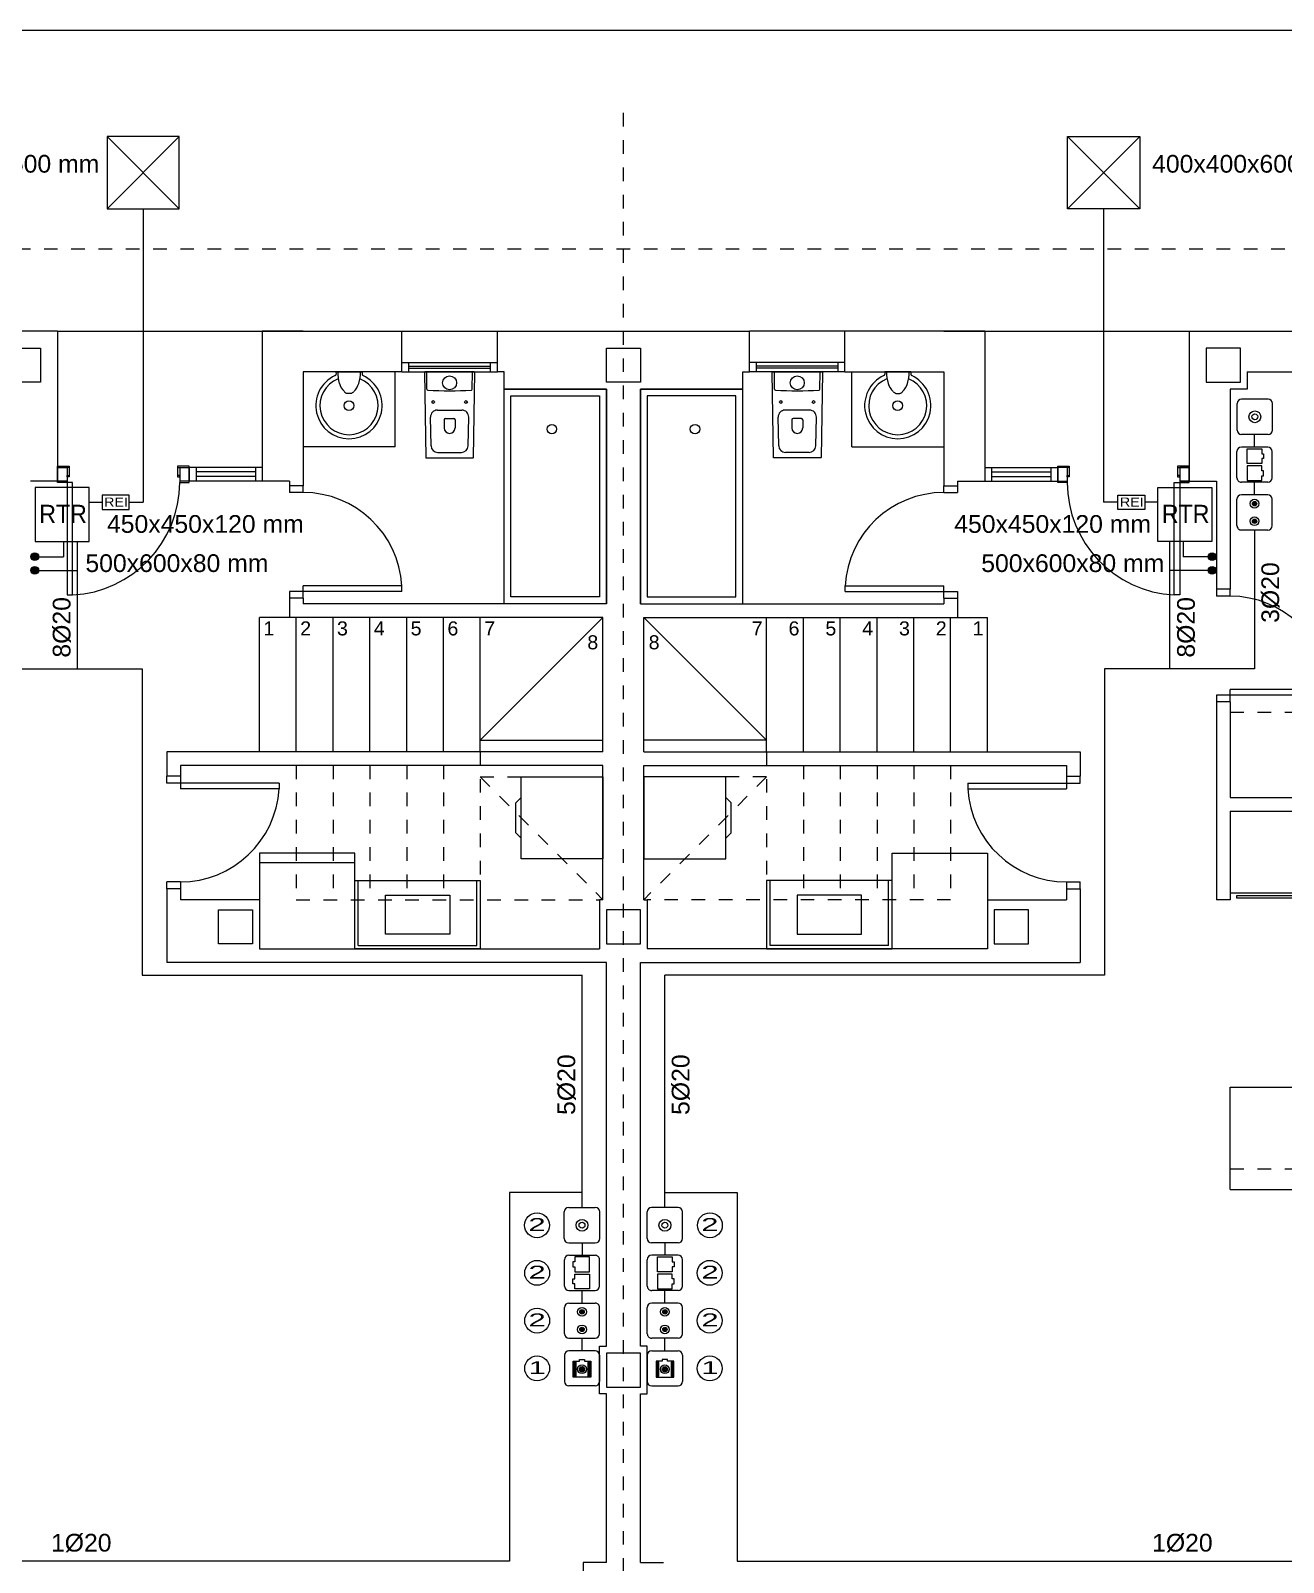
# Model space of a CAD drawing. Header units: millimetres. Extents: x 441156 to 441876, y 4514765 to 4515211.
# Drawn here: x 441509.07 to 441518.26, y 4515144.11 to 4515155.35 of the extents above; entities that cross this region are included whole.
import ezdxf
from ezdxf.enums import TextEntityAlignment as Align

# ---------------------------------------------------------------- set-up
doc = ezdxf.new("R2010")
doc.units = ezdxf.units.MM
doc.linetypes.add('RAYITAS', pattern=[0.375, 0.25, -0.125])
doc.layers.add('01_cartela', color=6, linetype='Continuous', plot=False)
for name, color, linetype in [('01_mono BAJA', 2, 'Continuous'), ('01_proyección', 4, 'RAYITAS'), ('01_solar térmico', 3, 'Continuous'), ('01_textos', 7, 'Continuous'), ('VENTILACIÓN NOTAS', 7, 'Continuous')]:
    doc.layers.add(name, color=color, linetype=linetype)
doc.styles.add('NIEVES2', font='sanss___.ttf')

# ---------------------------------------------------------------- blocks, each defined once
blk = doc.blocks.new('A$C6A825EFA')
at = {"layer": '01_mono BAJA', "color": 254}
for p, q in [((3.7, 12.5, 0), (2.6, 12.5, 0)), ((3.7, 12.5, 0), (3.7, 11.4, 0)), ((3.7, 12.5, 0), (5.2, 12.5, 0)), ((5.5, 12.5, 0), (5.2, 12.5, 0)), ((5.2, 12.5, 0), (5.2, 11.4, 0)), ((5.2, 12.5, 0), (6.225, 12.5, 0)), ((6.225, 12.2, 0), (6.225, 12.5, 0)), ((6.225, 12.5, 0), (6.925, 12.5, 0)), ((6.925, 12.5, 0), (8.775, 12.5, 0)), ((6.925, 12.2, 0), (6.925, 12.5, 0)), ((8.775, 12.2, 0), (8.775, 12.5, 0)), ((9.475, 12.5, 0), (8.775, 12.5, 0)), ((10.5, 12.5, 0), (9.475, 12.5, 0)), ((9.475, 12.2, 0), (9.475, 12.5, 0)), ((10.2, 12.5, 0), (10.5, 12.5, 0)), ((10.5, 12.5, 0), (10.5, 11.4, 0)), ((10.5, 12.5, 0), (12, 12.5, 0)), ((12, 12.5, 0), (13.1, 12.5, 0)), ((12, 12.5, 0), (12, 11.4, 0)), ((6.225, 12.27, 0), (6.925, 12.27, 0)), ((6.275, 12.2, 0), (6.275, 12.27, 0)), ((6.875, 12.2, 0), (6.875, 12.27, 0)), ((9.475, 12.27, 0), (8.775, 12.27, 0)), ((8.825, 12.2, 0), (8.825, 12.27, 0)), ((9.425, 12.2, 0), (9.425, 12.27, 0)), ((5.5, 12.2, 0), (5.5, 11.366, 0)), ((6.225, 12.2, 0), (5.5, 12.2, 0)), ((5.741, 12.198, 0), (5.742, 12.183, 0)), ((5.743, 12.2, 0), (5.932, 12.2, 0)), ((5.934, 12.198, 0), (5.933, 12.183, 0)), ((6.175, 11.65, 0), (6.175, 12.2, 0)), ((6.225, 12.2, 0), (6.925, 12.2, 0)), ((6.275, 12.242, 0), (6.875, 12.242, 0)), ((6.275, 12.228, 0), (6.875, 12.228, 0)), ((6.409, 12.073, 0), (6.407, 12.2, 0)), ((6.741, 12.073, 0), (6.743, 12.2, 0)), ((6.975, 12.2, 0), (6.925, 12.2, 0)), ((6.975, 12.075, 0), (6.975, 12.2, 0)), ((8.725, 12.075, 0), (8.725, 12.2, 0)), ((8.725, 12.2, 0), (8.775, 12.2, 0)), ((9.475, 12.2, 0), (8.775, 12.2, 0)), ((9.425, 12.242, 0), (8.825, 12.242, 0)), ((9.425, 12.228, 0), (8.825, 12.228, 0)), ((8.959, 12.073, 0), (8.957, 12.2, 0)), ((9.291, 12.073, 0), (9.293, 12.2, 0)), ((9.475, 12.2, 0), (10.2, 12.2, 0)), ((9.525, 11.65, 0), (9.525, 12.2, 0)), ((9.766, 12.198, 0), (9.767, 12.183, 0)), ((9.957, 12.2, 0), (9.768, 12.2, 0)), ((9.959, 12.198, 0), (9.958, 12.183, 0)), ((10.2, 12.2, 0), (10.2, 11.366, 0)), ((12.425, 12.2, 0), (13.1, 12.2, 0)), ((12.425, 12.2), (12.425, 12.075)), ((5.853, 12.043, 0), (5.822, 12.043, 0)), ((7.725, 12.075, 0), (6.975, 12.075, 0)), ((7.725, 10.5, 0), (7.725, 12.075, 0)), ((7.975, 10.5, 0), (7.975, 12.075, 0)), ((7.975, 12.075, 0), (8.725, 12.075, 0)), ((9.847, 12.043, 0), (9.878, 12.043, 0)), ((12.3, 12.075, 0), (12.3, 10.606, 0)), ((12.425, 12.075), (12.3, 12.075)), ((6.485, 11.92, 0), (6.665, 11.92, 0)), ((9.215, 11.92, 0), (9.035, 11.92, 0)), ((6.439, 11.659, 0), (6.435, 11.869, 0)), ((6.535, 11.85, 0), (6.535, 11.79, 0)), ((6.545, 11.86, 0), (6.605, 11.86, 0)), ((6.615, 11.85, 0), (6.615, 11.79, 0)), ((6.711, 11.659, 0), (6.715, 11.869, 0)), ((8.989, 11.659, 0), (8.985, 11.869, 0)), ((9.085, 11.85, 0), (9.085, 11.79, 0)), ((9.155, 11.86, 0), (9.095, 11.86, 0)), ((9.165, 11.85, 0), (9.165, 11.79, 0)), ((9.261, 11.659, 0), (9.265, 11.869, 0)), ((6.175, 11.65, 0), (5.5, 11.65, 0)), ((6.489, 11.61, 0), (6.661, 11.61, 0)), ((9.211, 11.61, 0), (9.039, 11.61, 0)), ((9.525, 11.65, 0), (10.2, 11.65, 0)), ((3.785, 11.5, 0), (3.785, 11.44, 0)), ((4.58, 11.5, 0), (4.58, 11.44, 0)), ((4.665, 11.5, 0), (4.665, 11.4, 0)), ((5.2, 11.5, 0), (4.665, 11.5, 0)), ((4.715, 11.5, 0), (4.715, 11.4, 0)), ((5.15, 11.467, 0), (4.715, 11.467, 0)), ((5.15, 11.5, 0), (5.15, 11.4, 0)), ((10.5, 11.5, 0), (11.035, 11.5, 0)), ((10.55, 11.5, 0), (10.55, 11.4, 0)), ((10.55, 11.467, 0), (10.985, 11.467, 0)), ((10.985, 11.5, 0), (10.985, 11.4, 0)), ((11.035, 11.5, 0), (11.035, 11.4, 0)), ((11.12, 11.5, 0), (11.12, 11.44, 0)), ((11.915, 11.5, 0), (11.915, 11.44, 0)), ((3.7, 11.4, 0), (3.5, 11.4, 0)), ((3.71, 11.4, 0), (3.77, 11.4, 0)), ((3.77, 11.43, 0), (3.77, 11.4, 0)), ((4.595, 11.43, 0), (4.595, 11.4, 0)), ((5.2, 11.4, 0), (4.665, 11.4, 0)), ((5.15, 11.433, 0), (4.715, 11.433, 0)), ((5.4, 11.4, 0), (5.2, 11.4, 0)), ((5.4, 11.4, 0), (5.4, 11.366, 0)), ((5.5, 11.366, 0), (5.4, 11.366, 0)), ((5.4, 11.366, 0), (5.4, 11.316, 0)), ((5.5, 11.316, 0), (5.5, 11.366, 0)), ((10.2, 11.366, 0), (10.3, 11.366, 0)), ((10.2, 11.316, 0), (10.2, 11.366, 0)), ((10.3, 11.4, 0), (10.5, 11.4, 0)), ((10.3, 11.4, 0), (10.3, 11.366, 0)), ((10.3, 11.366, 0), (10.3, 11.316, 0)), ((10.5, 11.4, 0), (11.035, 11.4, 0)), ((10.55, 11.433, 0), (10.985, 11.433, 0)), ((11.105, 11.43, 0), (11.105, 11.4, 0)), ((11.93, 11.43, 0), (11.93, 11.4, 0)), ((11.99, 11.4, 0), (11.93, 11.4, 0)), ((12, 11.4, 0), (12.2, 11.4, 0)), ((12.2, 11.4, 0), (12.2, 10.606, 0)), ((5.5, 11.316, 0), (5.4, 11.316, 0)), ((10.2, 11.316, 0), (10.3, 11.316, 0)), ((6.224, 10.591, 0), (5.4, 10.591, 0)), ((5.4, 10.591, 0), (5.4, 10.541, 0)), ((5.5, 10.541, 0), (5.5, 10.632, 0)), ((6.224, 10.632, 0), (5.5, 10.632, 0)), ((6.224, 10.591, 0), (6.224, 10.632, 0)), ((9.476, 10.591, 0), (9.476, 10.632, 0)), ((9.476, 10.632, 0), (10.2, 10.632, 0)), ((9.476, 10.591, 0), (10.3, 10.591, 0)), ((10.2, 10.541, 0), (10.2, 10.632, 0)), ((10.3, 10.591, 0), (10.3, 10.541, 0)), ((12.3, 10.606, 0), (12.2, 10.606, 0)), ((12.2, 10.606, 0), (12.2, 10.556, 0)), ((12.3, 10.556, 0), (12.3, 10.606, 0)), ((5.4, 10.541, 0), (5.4, 10.4, 0)), ((5.5, 10.541, 0), (5.4, 10.541, 0)), ((5.5, 10.541, 0), (5.5, 10.5, 0)), ((7.725, 10.5, 0), (5.5, 10.5, 0)), ((8.025, 10.5, 0), (10.2, 10.5, 0)), ((10.2, 10.541, 0), (10.2, 10.5, 0)), ((10.2, 10.541, 0), (10.3, 10.541, 0)), ((10.3, 10.541, 0), (10.3, 10.4, 0)), ((12.3, 10.556, 0), (12.2, 10.556, 0)), ((5.18, 9.415, 0), (5.18, 10.4, 0)), ((5.4, 10.4, 0), (5.18, 10.4, 0)), ((7.7, 10.4, 0), (5.4, 10.4, 0)), ((5.45, 9.415, 0), (5.45, 10.4, 0)), ((5.72, 9.415, 0), (5.72, 10.4, 0)), ((5.99, 9.415, 0), (5.99, 10.4, 0)), ((6.26, 9.415, 0), (6.26, 10.4, 0)), ((6.53, 9.415, 0), (6.53, 10.4, 0)), ((6.8, 9.415, 0), (6.8, 10.4, 0)), ((6.8, 9.5, 0), (7.7, 10.4, 0)), ((7.7, 9.415, 0), (7.7, 10.4, 0)), ((8, 10.4, 0), (10.3, 10.4, 0)), ((8, 9.415, 0), (8, 10.4, 0)), ((8.9, 9.5, 0), (8, 10.4, 0)), ((8.9, 9.415, 0), (8.9, 10.4, 0)), ((9.17, 9.415, 0), (9.17, 10.4, 0)), ((9.44, 9.415, 0), (9.44, 10.4, 0)), ((9.71, 9.415, 0), (9.71, 10.4, 0)), ((9.98, 9.415, 0), (9.98, 10.4, 0)), ((10.25, 9.415, 0), (10.25, 10.4, 0)), ((10.3, 10.4, 0), (10.52, 10.4, 0)), ((10.52, 9.415, 0), (10.52, 10.4, 0)), ((13.024, 9.831, 0), (12.2, 9.831, 0)), ((12.2, 9.831, 0), (12.2, 9.781, 0)), ((12.2, 9.781, 0), (12.2, 8.33, 0)), ((12.3, 9.781, 0), (12.2, 9.781, 0)), ((12.3, 9.781, 0), (12.3, 9.872, 0)), ((13.024, 9.872, 0), (12.3, 9.872, 0)), ((12.3, 9.781, 0), (12.3, 9.08, 0)), ((6.8, 9.5, 0), (7.7, 9.5, 0)), ((8.9, 9.5, 0), (8, 9.5, 0)), ((7.7, 9.415, 0), (4.5, 9.415, 0)), ((4.5, 9.415, 0), (4.5, 9.235, 0)), ((4.5, 9.415, 0), (4.5, 9.235, 0)), ((8, 9.415, 0), (11.2, 9.415, 0)), ((11.2, 9.415, 0), (11.2, 9.235, 0)), ((11.2, 9.415, 0), (11.2, 9.235, 0)), ((4.6, 9.235, 0), (4.5, 9.235, 0)), ((4.5, 9.185, 0), (4.5, 9.235, 0)), ((7.7, 9.315, 0), (4.6, 9.315, 0)), ((4.6, 9.315, 0), (4.6, 9.235, 0)), ((4.6, 9.315, 0), (4.6, 9.235, 0)), ((4.6, 9.235, 0), (4.6, 9.144, 0)), ((7.7, 8.33, 0), (7.7, 9.315, 0)), ((8, 8.33, 0), (8, 9.315, 0)), ((8, 9.315, 0), (11.1, 9.315, 0)), ((11.1, 9.315, 0), (11.1, 9.235, 0)), ((11.1, 9.315, 0), (11.1, 9.235, 0)), ((11.1, 9.235, 0), (11.2, 9.235, 0)), ((11.1, 9.235, 0), (11.1, 9.144, 0)), ((11.2, 9.185, 0), (11.2, 9.235, 0)), ((5.324, 9.185, 0), (4.5, 9.185, 0)), ((5.324, 9.144, 0), (4.6, 9.144, 0)), ((5.324, 9.185, 0), (5.324, 9.144, 0)), ((10.376, 9.185, 0), (10.376, 9.144, 0)), ((10.376, 9.185, 0), (11.2, 9.185, 0)), ((10.376, 9.144, 0), (11.1, 9.144, 0)), ((12.3, 9.08, 0), (15.18, 9.08, 0)), ((12.3, 8.98, 0), (15.275, 8.98, 0)), ((12.3, 8.98, 0), (12.3, 8.33, 0)), ((5.88, 8.6, 0), (5.18, 8.6, 0)), ((4.5, 8.41, 0), (4.5, 8.46, 0)), ((4.6, 8.46, 0), (4.5, 8.46, 0)), ((4.6, 8.46, 0), (4.6, 8.41, 0)), ((5.905, 7.995, 0), (5.905, 8.47, 0)), ((6.775, 7.995, 0), (6.775, 8.47, 0)), ((8.925, 7.995, 0), (8.925, 8.47, 0)), ((9.795, 7.995, 0), (9.795, 8.47, 0)), ((11.1, 8.46, 0), (11.1, 8.41, 0)), ((11.1, 8.46, 0), (11.2, 8.46, 0)), ((11.2, 8.41, 0), (11.2, 8.46, 0)), ((4.5, 8.41, 0), (4.5, 7.87, 0)), ((4.6, 8.41, 0), (4.5, 8.41, 0)), ((4.6, 8.41, 0), (4.6, 8.33, 0)), ((5.18, 8.33, 0), (4.6, 8.33, 0)), ((5.18, 8.33, 0), (5.18, 7.97, 0)), ((7.7, 8.33, 0), (7.675, 8.33, 0)), ((7.7, 8.33, 0), (7.675, 8.33, 0)), ((7.675, 8.33, 0), (7.675, 7.97, 0)), ((8, 8.33, 0), (8.025, 8.33, 0)), ((8, 8.33, 0), (8.025, 8.33, 0)), ((8.025, 8.33, 0), (8.025, 7.97, 0)), ((10.52, 8.33, 0), (11.1, 8.33, 0)), ((10.52, 8.33, 0), (10.52, 7.97, 0)), ((11.1, 8.41, 0), (11.1, 8.33, 0)), ((11.1, 8.41, 0), (11.2, 8.41, 0)), ((11.2, 8.41, 0), (11.2, 7.87, 0)), ((12.3, 8.33, 0), (12.2, 8.33, 0)), ((12.3, 8.38, 0), (15.275, 8.38, 0)), ((5.905, 7.995, 0), (6.775, 7.995, 0)), ((9.795, 7.995, 0), (8.925, 7.995, 0)), ((7.725, 7.87, 0), (4.5, 7.87, 0)), ((5.18, 7.97, 0), (7.675, 7.97, 0)), ((7.725, 5.055, 0), (7.725, 7.87, 0)), ((7.975, 5.055, 0), (7.975, 7.87, 0)), ((7.975, 7.87, 0), (11.2, 7.87, 0)), ((10.52, 7.97, 0), (8.025, 7.97, 0)), ((12.3, 6.955, 0), (15.4, 6.955, 0)), ((12.3, 6.205, 0), (12.3, 6.955, 0)), ((12.3, 6.205, 0), (15.4, 6.205, 0)), ((7.675, 4.705, 0), (7.675, 5.055, 0)), ((7.675, 5.055, 0), (7.725, 5.055, 0)), ((8.025, 5.055, 0), (7.975, 5.055, 0)), ((8.025, 4.705, 0), (8.025, 5.055, 0)), ((7.725, 4.705, 0), (7.675, 4.705, 0)), ((7.725, 3.47, 0), (7.725, 4.705, 0)), ((7.975, 3.47, 0), (7.975, 4.705, 0)), ((7.975, 4.705, 0), (8.025, 4.705, 0)), ((7.725, 3.47, 0), (7.555, 3.47, 0)), ((7.555, 3.47, 0), (7.555, 3.3, 0)), ((7.975, 3.47, 0), (8.145, 3.47, 0))]:
    blk.add_line(p, q, dxfattribs=at)
for points in [[(3.575, 12.125), (3.325, 12.125), (3.325, 12.375), (3.575, 12.375), (3.575, 12.125)], [(7.725, 12.375), (7.975, 12.375), (7.975, 12.125), (7.725, 12.125), (7.725, 12.375)], [(12.125, 12.125), (12.375, 12.125), (12.375, 12.375), (12.125, 12.375), (12.125, 12.125)], [(5.13, 8.005), (4.88, 8.005), (4.88, 8.255), (5.13, 8.255), (5.13, 8.005)], [(7.725, 8.005), (7.975, 8.005), (7.975, 8.255), (7.725, 8.255), (7.725, 8.005)], [(10.57, 8.005), (10.82, 8.005), (10.82, 8.255), (10.57, 8.255), (10.57, 8.005)], [(7.725, 4.755), (7.975, 4.755), (7.975, 5.005), (7.725, 5.005), (7.725, 4.755)]]:
    blk.add_lwpolyline(points, close=True, dxfattribs=at)
at = {"layer": '01_mono BAJA', "color": 254, "elevation": 0, "flags": 128}
for points in [[(6.394, 12.2, 0.414214), (6.39, 12.196), (6.39, 12.195), (6.4, 11.574, 0.436396), (6.404, 11.57), (6.746, 11.57, 0.436396), (6.75, 11.574), (6.76, 12.195), (6.76, 12.196, 0.414214), (6.756, 12.2)], [(9.306, 12.2, -0.414214), (9.31, 12.196), (9.31, 12.195), (9.3, 11.574, -0.436396), (9.296, 11.57), (8.954, 11.57, -0.436396), (8.95, 11.574), (8.94, 12.195), (8.94, 12.196, -0.414214), (8.944, 12.2)]]:
    blk.add_lwpolyline(points, format="xyb", close=True, dxfattribs=at)
at = {"layer": '01_mono BAJA', "color": 254, "elevation": 0}
for points in [[(6.975, 12.075), (7.725, 12.075), (7.725, 10.5), (6.975, 10.5)], [(7.025, 12.025), (7.675, 12.025), (7.675, 10.55), (7.025, 10.55)], [(8.725, 12.075), (7.975, 12.075), (7.975, 10.5), (8.725, 10.5)], [(8.675, 12.025), (8.025, 12.025), (8.025, 10.55), (8.675, 10.55)], [(3.785, 11.51), (3.785, 11.5), (3.7, 11.5), (3.7, 11.51)], [(3.77, 11.4), (3.7, 11.4), (3.7, 11.5), (3.77, 11.5)], [(4.58, 11.51), (4.58, 11.5), (4.665, 11.5), (4.665, 11.51)], [(11.12, 11.51), (11.12, 11.5), (11.035, 11.5), (11.035, 11.51)], [(11.915, 11.51), (11.915, 11.5), (12, 11.5), (12, 11.51)], [(11.93, 11.4), (12, 11.4), (12, 11.5), (11.93, 11.5)], [(3.77, 11.4), (3.77, 11.39), (3.7, 11.39), (3.7, 11.4)], [(3.785, 11.44), (3.785, 11.43), (3.77, 11.43), (3.77, 11.44)], [(3.77, 11.39), (3.77, 10.565), (3.81, 10.565), (3.81, 11.39)], [(4.58, 11.44), (4.58, 11.43), (4.595, 11.43), (4.595, 11.44)], [(4.595, 11.4), (4.595, 11.39), (4.665, 11.39), (4.665, 11.4)], [(11.105, 11.4), (11.105, 11.39), (11.035, 11.39), (11.035, 11.4)], [(11.12, 11.44), (11.12, 11.43), (11.105, 11.43), (11.105, 11.44)], [(11.93, 11.39), (11.93, 10.565), (11.89, 10.565), (11.89, 11.39)], [(11.915, 11.44), (11.915, 11.43), (11.93, 11.43), (11.93, 11.44)], [(11.93, 11.4), (11.93, 11.39), (12, 11.39), (12, 11.4)], [(7.1, 9.23), (7.7, 9.23), (7.7, 8.63), (7.1, 8.63)], [(8.6, 9.23), (8, 9.23), (8, 8.63), (8.6, 8.63)], [(5.18, 8.67), (5.18, 7.97), (5.88, 7.97), (5.88, 8.67)], [(10.52, 8.67), (10.52, 7.97), (9.82, 7.97), (9.82, 8.67)], [(5.88, 8.47), (6.8, 8.47), (6.8, 7.97), (5.88, 7.97)], [(9.82, 8.47), (8.9, 8.47), (8.9, 7.97), (9.82, 7.97)], [(6.104, 8.363), (6.576, 8.363), (6.576, 8.077), (6.104, 8.077)], [(9.596, 8.363), (9.124, 8.363), (9.124, 8.077), (9.596, 8.077)], [(12.85, 8.36), (12.85, 8.34), (12.35, 8.34), (12.35, 8.36)]]:
    blk.add_lwpolyline(points, close=True, dxfattribs=at)
for points in [[(4.595, 11.5), (4.595, 11.4)], [(4.665, 11.4), (4.665, 11.5)], [(11.035, 11.4), (11.035, 11.5)], [(11.105, 11.5), (11.105, 11.4)], [(7.1, 8.78), (7.06, 8.82), (7.06, 9.04), (7.1, 9.08)], [(8.6, 8.78), (8.64, 8.82), (8.64, 9.04), (8.6, 9.08)]]:
    blk.add_lwpolyline(points, dxfattribs=at)
at = {"layer": '01_mono BAJA', "color": 254}
for centre, radius in [((6.575, 12.12, 0), 0.051), ((9.125, 12.12, 0), 0.051), ((5.837, 11.953, 0), 0.036), ((6.455, 11.98, 0), 0.01), ((6.695, 11.98, 0), 0.01), ((9.005, 11.98, 0), 0.01), ((9.245, 11.98, 0), 0.01), ((9.862, 11.953, 0), 0.036), ((7.325, 11.781, 0), 0.035), ((8.375, 11.781, 0), 0.035)]:
    blk.add_circle(centre, radius, dxfattribs=at)
for centre, radius, start, end in [((5.837, 11.953, 0), 0.243, 114.8749, 65.1251), ((5.837, 11.953, 0), 0.213, 112.0656, 68.0564), ((5.729, 12.184, 0), 0.0128, 300.5291, 356.214), ((5.743, 12.197, 0), 0.0027, 90, 173.3159), ((6.033, 12.197, 0), 0.279, 179.383, 196.8165), ((5.642, 12.197, 0), 0.279, 343.1835, 0.617), ((5.932, 12.197, 0), 0.0027, 6.6841, 90), ((5.946, 12.184, 0), 0.0128, 183.786, 239.4709), ((9.862, 11.953, 0), 0.243, 114.8749, 65.1251), ((9.862, 11.953, 0), 0.213, 111.9436, 67.9344), ((9.754, 12.184, 0), 0.0128, 300.5291, 356.214), ((9.768, 12.197, 0), 0.0027, 90, 173.3159), ((10.058, 12.197, 0), 0.279, 179.383, 196.8165), ((9.667, 12.197, 0), 0.279, 343.1835, 0.617), ((9.957, 12.197, 0), 0.0027, 6.6841, 90), ((9.971, 12.184, 0), 0.0128, 183.786, 239.4709), ((5.903, 12.158, 0), 0.143, 196.8165, 225.6956), ((5.837, 12.091, 0), 0.0498, 225.6956, 252.5904), ((5.837, 12.091, 0), 0.0498, 287.9532, 314.3044), ((5.772, 12.158, 0), 0.143, 314.3044, 343.1835), ((6.416, 12.073, 0), 0.007, 180.924, 266.9359), ((6.575, 15.044, 0), 2.982, 266.9359, 273.0641), ((6.734, 12.073, 0), 0.007, 273.0641, 359.076), ((8.966, 12.073, 0), 0.007, 180.924, 266.9359), ((9.125, 15.044, 0), 2.982, 266.9359, 273.0641), ((9.284, 12.073, 0), 0.007, 273.0641, 359.076), ((9.928, 12.158, 0), 0.143, 196.8165, 225.6956), ((9.863, 12.091, 0), 0.0498, 225.6956, 252.0468), ((9.863, 12.091, 0), 0.0498, 287.4096, 314.3044), ((9.797, 12.158, 0), 0.143, 314.3044, 343.1835), ((6.485, 11.87, 0), 0.05, 90, 180.924), ((6.665, 11.87, 0), 0.05, 359.076, 90), ((9.035, 11.87, 0), 0.05, 90, 180.924), ((9.215, 11.87, 0), 0.05, 359.076, 90), ((6.545, 11.85, 0), 0.01, 90, 180), ((6.605, 11.85, 0), 0.01, 0, 90), ((9.095, 11.85, 0), 0.01, 90, 180), ((9.155, 11.85, 0), 0.01, 0, 90), ((6.575, 11.79, 0), 0.04, 180, 0), ((9.125, 11.79, 0), 0.04, 180, 0), ((6.489, 11.66, 0), 0.05, 180.924, 270), ((6.661, 11.66, 0), 0.05, 270, 359.076), ((9.039, 11.66, 0), 0.05, 180.924, 270), ((9.211, 11.66, 0), 0.05, 270, 359.076), ((3.768, 11.391, 0), 0.827, 272.8856, 359.9505), ((11.932, 11.391, 0), 0.827, 180.0495, 267.1144), ((5.5, 10.591, 0), 0.725, 3.2758, 90), ((10.2, 10.591, 0), 0.725, 90, 176.7242), ((12.3, 9.831, 0), 0.725, 3.2758, 90), ((4.6, 9.185, 0), 0.725, 270, 356.7242), ((11.1, 9.185, 0), 0.725, 183.2758, 270)]:
    blk.add_arc(centre, radius, start, end, dxfattribs=at)
at = {"layer": '01_proyección', "color": 120, "ltscale": 0.25}
for p, q in [((12.3, 9.705, 0), (15.18, 9.705, 0)), ((6.8, 9.415, 0), (6.8, 8.33, 0)), ((8.9, 9.415, 0), (8.9, 8.33, 0)), ((5.45, 9.315, 0), (5.45, 8.33, 0)), ((5.72, 9.315, 0), (5.72, 8.33, 0)), ((5.99, 9.315, 0), (5.99, 8.33, 0)), ((6.26, 9.315, 0), (6.26, 8.33, 0)), ((6.53, 9.315, 0), (6.53, 8.33, 0)), ((6.8, 9.23, 0), (7.7, 9.23, 0)), ((6.8, 9.23, 0), (7.7, 8.33, 0)), ((8.9, 9.23, 0), (8, 9.23, 0)), ((8.9, 9.23, 0), (8, 8.33, 0)), ((9.17, 9.315, 0), (9.17, 8.33, 0)), ((9.44, 9.315, 0), (9.44, 8.33, 0)), ((9.71, 9.315, 0), (9.71, 8.33, 0)), ((9.98, 9.315, 0), (9.98, 8.33, 0)), ((10.25, 9.315, 0), (10.25, 8.33, 0)), ((5.45, 8.33, 0), (7.675, 8.33, 0)), ((10.25, 8.33, 0), (8.025, 8.33, 0)), ((12.3, 6.355, 0), (15.4, 6.355, 0))]:
    blk.add_line(p, q, dxfattribs=at)
at = {"layer": '01_proyección', "color": 120, "ltscale": 0.25, "elevation": 0}
blk.add_lwpolyline([(15.7, 7.405), (16.3, 7.405), (16.3, 13.1), (-0.6, 13.1), (-0.6, 7.405), (0, 7.405)], dxfattribs=at)
at = {"layer": '01_mono BAJA', "color": 254, "style": 'NIEVES2'}
for s, p in [('1', (5.249, 10.268, 0)), ('2', (5.519, 10.268, 0)), ('3', (5.789, 10.268, 0)), ('4', (6.059, 10.268, 0)), ('5', (6.329, 10.268, 0)), ('6', (6.599, 10.268, 0)), ('7', (6.869, 10.268, 0)), ('8', (7.625, 10.166, 0))]:
    blk.add_text(s, height=0.103, dxfattribs=at).set_placement(p, align=Align.CENTER)
for s, p in [('7', (8.831, 10.268, 0)), ('6', (9.101, 10.268, 0)), ('5', (9.371, 10.268, 0)), ('4', (9.641, 10.268, 0)), ('3', (9.911, 10.268, 0)), ('2', (10.181, 10.268, 0)), ('1', (10.451, 10.268, 0)), ('8', (8.075, 10.166, 0))]:
    blk.add_text(s, height=0.103, rotation=0, dxfattribs=at).set_placement(p, align=Align.CENTER)

msp = doc.modelspace()

# ---------------------------------------------------------------- hatches: boundary and pattern name
at = {"layer": '01_solar térmico'}
h = msp.add_hatch(color=202, dxfattribs=at)
edge = h.paths.add_edge_path()
edge.add_arc((441518.045318, 4515151.87858142), 0.01612299, 0, 360)
h = msp.add_hatch(color=202, dxfattribs=at)
edge = h.paths.add_edge_path()
edge.add_arc((441518.045318, 4515151.74959749), 0.01612299, 0, 360)
h = msp.add_hatch(color=202, dxfattribs=at)
edge = h.paths.add_edge_path()
edge.add_arc((441509.09852675, 4515151.48938783), 0.02852111, 180, 540)
h = msp.add_hatch(color=202, dxfattribs=at)
edge = h.paths.add_edge_path()
edge.add_arc((441517.73414137, 4515151.48938783), 0.02852111, 0, 360, ccw=False)
h = msp.add_hatch(color=202, dxfattribs=at)
edge = h.paths.add_edge_path()
edge.add_arc((441509.09852675, 4515151.38938783), 0.02852111, -180, 180, ccw=False)
h = msp.add_hatch(color=202, dxfattribs=at)
edge = h.paths.add_edge_path()
edge.add_arc((441517.73414137, 4515151.38938783), 0.02852111, 360, 720)
h = msp.add_hatch(color=202, dxfattribs=at)
edge = h.paths.add_edge_path()
edge.add_arc((441513.11235011, 4515145.95162321), 0.01612299, 0, 360)
h = msp.add_hatch(color=202, dxfattribs=at)
edge = h.paths.add_edge_path()
edge.add_arc((441513.72031801, 4515145.95162321), 0.01612299, 0, 360)
h = msp.add_hatch(color=202, dxfattribs=at)
edge = h.paths.add_edge_path()
edge.add_arc((441513.11235011, 4515145.82263928), 0.01612299, 0, 360)
h = msp.add_hatch(color=202, dxfattribs=at)
edge = h.paths.add_edge_path()
edge.add_arc((441513.72031801, 4515145.82263928), 0.01612299, 0, 360)
for points in [[(441513.06720573, 4515145.47886986), (441513.05430734, 4515145.47886986), (441513.05430734, 4515145.582057), (441513.06720573, 4515145.582057)], [(441513.17039288, 4515145.47886986), (441513.15749448, 4515145.47886986), (441513.15749448, 4515145.582057), (441513.17039288, 4515145.582057)], [(441513.66227525, 4515145.47886986), (441513.67517364, 4515145.47886986), (441513.67517364, 4515145.582057), (441513.66227525, 4515145.582057)], [(441513.76546239, 4515145.47886986), (441513.77836078, 4515145.47886986), (441513.77836078, 4515145.582057), (441513.76546239, 4515145.582057)]]:
    msp.add_hatch(color=202, dxfattribs=at).paths.add_polyline_path(points)
h = msp.add_hatch(color=202, dxfattribs=at)
edge = h.paths.add_edge_path()
edge.add_arc((441513.11235011, 4515145.53046343), 0.01934759, 0, 360)
h = msp.add_hatch(color=202, dxfattribs=at)
edge = h.paths.add_edge_path()
edge.add_arc((441513.72031801, 4515145.53046343), 0.01934759, 0, 360)

# ---------------------------------------------------------------- linework, layer by layer
at = {"layer": '01_cartela', "color": 3}
msp.add_lwpolyline([(441501.57328119, 4515155.34750872), (441501.57328119, 4515133.8124847), (441532.21126925, 4515133.8124847), (441532.21126925, 4515155.34750872)], close=True, dxfattribs=at)
at = {"layer": '01_proyección', "color": 10, "ltscale": 0.25}
msp.add_line((441513.41633406, 4515139.64417573, -0.00000136), (441513.41633406, 4515154.74417573, -0.00000085), dxfattribs=at)
at = {"layer": '01_solar térmico', "color": 202}
for p, q in [((441509.6296748, 4515154.5706281, -0.00000053), (441510.15883965, 4515154.04146325, -0.00000053)), ((441510.15883965, 4515154.5706281, -0.00000053), (441509.6296748, 4515154.04146325, -0.00000053)), ((441517.20299332, 4515154.5706281, -0.00000053), (441516.67382847, 4515154.04146325, -0.00000053)), ((441516.67382847, 4515154.5706281, -0.00000053), (441517.20299332, 4515154.04146325, -0.00000053)), ((441517.91766336, 4515152.41804277, 0.49999947), (441517.91766336, 4515152.61304277, 0.49999947)), ((441518.14516336, 4515152.64554277, 0.49999947), (441517.95016336, 4515152.64554277, 0.49999947)), ((441518.17766336, 4515152.41804277, 0.49999947), (441518.17766336, 4515152.61304277, 0.49999947)), ((441518.14516336, 4515152.38554277, 0.49999947), (441517.95016336, 4515152.38554277, 0.49999947)), ((441517.91633407, 4515152.06757013, -0.00000053), (441517.91633406, 4515152.26104602, -0.00000053)), ((441518.14205594, 4515152.29329201, -0.00000053), (441517.94858005, 4515152.29329201, -0.00000053)), ((441518.17430193, 4515152.06757013, -0.00000053), (441518.17430193, 4515152.26104603, -0.00000053)), ((441518.14205595, 4515152.03532415, -0.00000053), (441517.94858005, 4515152.03532415, -0.00000053)), ((441518.14205595, 4515151.94307339, -0.00000053), (441517.94858005, 4515151.94307339, -0.00000053)), ((441517.91633407, 4515151.71735151, -0.00000053), (441517.91633407, 4515151.9108274, -0.00000053)), ((441518.17430194, 4515151.71735151, -0.00000053), (441518.17430193, 4515151.91082741, -0.00000053)), ((441509.3103398, 4515151.60103734, -0.00000053), (441509.3103398, 4515151.48938783, -0.00000053)), ((441509.4103398, 4515151.60103734, -0.00000053), (441509.4103398, 4515150.66637344, -0.00000053)), ((441517.42232832, 4515151.60103734, -0.00000053), (441517.42232832, 4515150.66637344, -0.00000053)), ((441517.52232832, 4515151.60103734, -0.00000053), (441517.52232832, 4515151.48938783, -0.00000053)), ((441518.14205595, 4515151.68510553, -0.00000053), (441517.94858006, 4515151.68510552, -0.00000053)), ((441518.04531801, 4515151.68510553, -0.00000053), (441518.04531801, 4515150.66637344, -0.00000053)), ((441508.78735012, 4515150.66637344, -0.00000053), (441509.88733406, 4515150.66637344, -0.00000053)), ((441518.04531801, 4515150.66637344, -0.00000053), (441516.94533406, 4515150.66637344, -0.00000053)), ((441512.98235012, 4515146.4890508, 0.48897649), (441512.98235012, 4515146.6840508, 0.48897649)), ((441513.01485012, 4515146.7165508, 0.48897649), (441513.20985012, 4515146.7165508, 0.48897649)), ((441513.24235012, 4515146.4890508, 0.48897649), (441513.24235012, 4515146.6840508, 0.48897649)), ((441513.590318, 4515146.4890508, 0.48897649), (441513.590318, 4515146.6840508, 0.48897649)), ((441513.817818, 4515146.7165508, 0.48897649), (441513.622818, 4515146.7165508, 0.48897649)), ((441513.850318, 4515146.4890508, 0.48897649), (441513.850318, 4515146.6840508, 0.48897649)), ((441513.850318, 4515146.4890508, 0.48897649), (441513.850318, 4515146.6840508, 0.48897649)), ((441513.01485012, 4515146.4565508, 0.48897649), (441513.20985012, 4515146.4565508, 0.48897649)), ((441513.11235012, 4515146.4565508, 0.48897649), (441513.11235012, 4515146.36430004, -0.01102351)), ((441513.817818, 4515146.4565508, 0.48897649), (441513.622818, 4515146.4565508, 0.48897649)), ((441513.720318, 4515146.4565508, 0.48897649), (441513.720318, 4515146.36430004, -0.01102351)), ((441512.98336618, 4515146.14061192, -0.00000053), (441512.98336619, 4515146.33408782, -0.00000053)), ((441513.01561217, 4515146.3663338, -0.00000053), (441513.20908807, 4515146.36633379, -0.00000053)), ((441513.24133405, 4515146.14061192, -0.00000053), (441513.24133405, 4515146.33408781, -0.00000053)), ((441513.59133407, 4515146.14061192, -0.00000053), (441513.59133407, 4515146.33408781, -0.00000053)), ((441513.81705595, 4515146.3663338, -0.00000053), (441513.62358005, 4515146.36633379, -0.00000053)), ((441513.84930194, 4515146.14061192, -0.00000053), (441513.84930193, 4515146.33408782, -0.00000053)), ((441513.84930194, 4515146.14061192, -0.00000053), (441513.84930193, 4515146.33408782, -0.00000053)), ((441513.01561217, 4515146.10836594, -0.00000053), (441513.20908806, 4515146.10836593, -0.00000053)), ((441513.81705595, 4515146.10836594, -0.00000053), (441513.62358006, 4515146.10836593, -0.00000053)), ((441512.98336618, 4515145.7903933, -0.00000053), (441512.98336618, 4515145.98386919, -0.00000053)), ((441513.01561217, 4515146.01611518, -0.00000053), (441513.20908806, 4515146.01611517, -0.00000053)), ((441513.24133404, 4515145.79039329, -0.00000053), (441513.24133404, 4515145.98386919, -0.00000053)), ((441513.59133408, 4515145.79039329, -0.00000053), (441513.59133408, 4515145.98386919, -0.00000053)), ((441513.81705596, 4515146.01611518, -0.00000053), (441513.62358006, 4515146.01611517, -0.00000053)), ((441513.84930194, 4515145.7903933, -0.00000053), (441513.84930194, 4515145.98386919, -0.00000053)), ((441513.84930194, 4515145.7903933, -0.00000053), (441513.84930194, 4515145.98386919, -0.00000053)), ((441513.01561216, 4515145.75814732, -0.00000053), (441513.20908806, 4515145.75814731, -0.00000053)), ((441513.81705596, 4515145.75814732, -0.00000053), (441513.62358006, 4515145.75814731, -0.00000053)), ((441512.98336618, 4515145.63365057, -0.00000053), (441512.98336618, 4515145.44017468, -0.00000053)), ((441513.20908805, 4515145.66589655, -0.00000053), (441513.01561216, 4515145.66589655, -0.00000053)), ((441513.24133404, 4515145.63365057, -0.00000053), (441513.24133404, 4515145.44017468, -0.00000053)), ((441513.59133408, 4515145.63365057, -0.00000053), (441513.59133408, 4515145.44017468, -0.00000053)), ((441513.62358007, 4515145.66589655, -0.00000053), (441513.81705596, 4515145.66589655, -0.00000053)), ((441513.84930194, 4515145.63365057, -0.00000053), (441513.84930194, 4515145.44017468, -0.00000053)), ((441513.84930194, 4515145.63365057, -0.00000053), (441513.84930194, 4515145.44017468, -0.00000053)), ((441513.20908805, 4515145.40792869, -0.00000053), (441513.01561216, 4515145.40792869, -0.00000053)), ((441513.62358007, 4515145.40792869, -0.00000053), (441513.81705596, 4515145.40792869, -0.00000053))]:
    msp.add_line(p, q, dxfattribs=at)
for points in [[(441509.6296748, 4515154.5706281), (441509.6296748, 4515154.04146325), (441510.15883965, 4515154.04146325), (441510.15883965, 4515154.5706281), (441509.6296748, 4515154.5706281)], [(441517.20299332, 4515154.5706281), (441517.20299332, 4515154.04146325), (441516.67382847, 4515154.04146325), (441516.67382847, 4515154.5706281), (441517.20299332, 4515154.5706281)], [(441509.1008518, 4515151.99791097), (441509.1008518, 4515151.60103734), (441509.49772543, 4515151.60103734), (441509.49772543, 4515151.99791097), (441509.1008518, 4515151.99791097)], [(441509.59165744, 4515151.94137847), (441509.59165744, 4515151.83670422), (441509.79009426, 4515151.83670422), (441509.79009426, 4515151.94137847), (441509.59165744, 4515151.94137847)], [(441517.24101068, 4515151.94137847), (441517.24101068, 4515151.83670422), (441517.04257386, 4515151.83670422), (441517.04257386, 4515151.94137847), (441517.24101068, 4515151.94137847)], [(441517.73181632, 4515151.99791097), (441517.73181632, 4515151.60103734), (441517.33494269, 4515151.60103734), (441517.33494269, 4515151.99791097), (441517.73181632, 4515151.99791097)], [(441513.17684207, 4515145.47242066), (441513.04785814, 4515145.47242066), (441513.04785814, 4515145.5885062), (441513.09300252, 4515145.5885062), (441513.09300252, 4515145.60140459), (441513.1316977, 4515145.60140459), (441513.1316977, 4515145.5885062), (441513.17684207, 4515145.5885062), (441513.17684207, 4515145.47242066)], [(441513.06720573, 4515145.47886986), (441513.05430734, 4515145.47886986), (441513.05430734, 4515145.582057), (441513.06720573, 4515145.582057)], [(441513.17039288, 4515145.47886986), (441513.15749448, 4515145.47886986), (441513.15749448, 4515145.582057), (441513.17039288, 4515145.582057)], [(441513.65582605, 4515145.47242066), (441513.78480998, 4515145.47242066), (441513.78480998, 4515145.5885062), (441513.7396656, 4515145.5885062), (441513.7396656, 4515145.60140459), (441513.70097042, 4515145.60140459), (441513.70097042, 4515145.5885062), (441513.65582605, 4515145.5885062), (441513.65582605, 4515145.47242066)], [(441513.66227525, 4515145.47886986), (441513.67517364, 4515145.47886986), (441513.67517364, 4515145.582057), (441513.66227525, 4515145.582057)], [(441513.76546239, 4515145.47886986), (441513.77836078, 4515145.47886986), (441513.77836078, 4515145.582057), (441513.76546239, 4515145.582057)]]:
    msp.add_lwpolyline(points, close=True, dxfattribs=at)
at = {"layer": '01_solar térmico', "color": 202, "elevation": -0.00000053}
for points in [[(441509.89425723, 4515154.04146325), (441509.89425723, 4515151.88904134)], [(441516.93841089, 4515154.04146325), (441516.93841089, 4515151.88904134)], [(441518.04531799, 4515152.29329201), (441518.04531799, 4515152.38554277)], [(441518.045318, 4515151.94307339), (441518.045318, 4515152.03532415)], [(441509.49772543, 4515151.88904134), (441509.59165744, 4515151.88904134)], [(441509.79009426, 4515151.88904134), (441509.89425723, 4515151.88904134)], [(441517.04257386, 4515151.88904134), (441516.93841089, 4515151.88904134)], [(441517.33494269, 4515151.88904134), (441517.24101068, 4515151.88904134)], [(441509.09852675, 4515151.48938783), (441509.3103398, 4515151.48938783)], [(441517.73414137, 4515151.48938783), (441517.52232832, 4515151.48938783)], [(441509.09852675, 4515151.38938783), (441509.4103398, 4515151.38938783)], [(441517.73414137, 4515151.38938783), (441517.42232832, 4515151.38938783)], [(441509.88733406, 4515150.66637344), (441509.88733406, 4515148.42017573), (441513.11235013, 4515148.42017573)], [(441516.94533406, 4515150.66637344), (441516.94533406, 4515148.42017573), (441513.72031799, 4515148.42017573)], [(441513.11235013, 4515146.71655242), (441513.11235013, 4515148.42017573)], [(441513.72031799, 4515146.71655242), (441513.72031799, 4515148.42017573)], [(441513.11235013, 4515146.82637501), (441512.58177885, 4515146.82637501), (441512.58177885, 4515144.12317573), (441506.17431291, 4515144.12317573), (441506.17431291, 4515144.89512457)], [(441513.72031799, 4515146.82637501), (441514.25088927, 4515146.82637501), (441514.25088927, 4515144.12317573), (441520.65835521, 4515144.12317573), (441520.65835521, 4515144.89512457)], [(441513.11235011, 4515146.01611518), (441513.11235011, 4515146.10836594)], [(441513.72031801, 4515146.01611518), (441513.72031801, 4515146.10836594)], [(441513.11235011, 4515145.66589655), (441513.11235011, 4515145.75814731)], [(441513.72031801, 4515145.66589655), (441513.72031801, 4515145.75814731)]]:
    msp.add_lwpolyline(points, dxfattribs=at)
for points in [[(441518.09862112, 4515152.1728272), (441517.99046423, 4515152.17282719), (441517.99046423, 4515152.28098409), (441518.09862112, 4515152.28098409), (441518.09862112, 4515152.24493179), (441518.11214073, 4515152.24493179), (441518.11214073, 4515152.20887949), (441518.09862112, 4515152.20887949)], [(441518.09862112, 4515152.15578896), (441517.99046423, 4515152.15578896), (441517.99046423, 4515152.04763207), (441518.09862113, 4515152.04763207), (441518.09862113, 4515152.08368437), (441518.11214074, 4515152.08368437), (441518.11214074, 4515152.11973666), (441518.09862112, 4515152.11973666)], [(441513.05904699, 4515146.24586898), (441513.16720388, 4515146.24586898), (441513.16720389, 4515146.35402588), (441513.05904699, 4515146.35402588), (441513.05904699, 4515146.31797358), (441513.04552738, 4515146.31797358), (441513.04552738, 4515146.28192128), (441513.05904699, 4515146.28192128)], [(441513.77362113, 4515146.24586898), (441513.66546424, 4515146.24586898), (441513.66546423, 4515146.35402588), (441513.77362113, 4515146.35402588), (441513.77362113, 4515146.31797358), (441513.78714074, 4515146.31797358), (441513.78714074, 4515146.28192128), (441513.77362113, 4515146.28192128)], [(441513.05904699, 4515146.22883075), (441513.16720388, 4515146.22883075), (441513.16720388, 4515146.12067385), (441513.05904699, 4515146.12067386), (441513.05904699, 4515146.15672615), (441513.04552738, 4515146.15672615), (441513.04552738, 4515146.19277845), (441513.05904699, 4515146.19277845)], [(441513.77362113, 4515146.22883075), (441513.66546424, 4515146.22883075), (441513.66546424, 4515146.12067385), (441513.77362113, 4515146.12067386), (441513.77362113, 4515146.15672615), (441513.78714074, 4515146.15672615), (441513.78714074, 4515146.19277845), (441513.77362113, 4515146.19277845)]]:
    msp.add_lwpolyline(points, close=True, dxfattribs=at)
at = {"layer": '01_solar térmico', "color": 202}
for centre, radius in [((441518.04766336, 4515152.51554277, 0.49999947), 0.04333333), ((441518.04766336, 4515152.51554277, 0.49999947), 0.02166667), ((441518.045318, 4515151.87858142, -0.00000053), 0.03224598), ((441518.045318, 4515151.87858142, -0.00000053), 0.01612299), ((441518.045318, 4515151.74959749, -0.00000053), 0.03224598), ((441518.045318, 4515151.74959749, -0.00000053), 0.01612299), ((441509.09852675, 4515151.48938783, -0.00000053), 0.02852111), ((441517.73414137, 4515151.48938783, -0.00000053), 0.02852111), ((441509.09852675, 4515151.38938783, -0.00000053), 0.02852111), ((441517.73414137, 4515151.38938783, -0.00000053), 0.02852111), ((441513.11235012, 4515146.5865508, 0.48897649), 0.04333333), ((441513.11235012, 4515146.5865508, 0.48897649), 0.02166667), ((441513.720318, 4515146.5865508, 0.48897649), 0.04333333), ((441513.720318, 4515146.5865508, 0.48897649), 0.02166667), ((441513.11235011, 4515145.95162321, -0.00000053), 0.03224598), ((441513.72031801, 4515145.95162321, -0.00000053), 0.03224598), ((441513.11235011, 4515145.95162321, -0.00000053), 0.01612299), ((441513.72031801, 4515145.95162321, -0.00000053), 0.01612299), ((441513.11235011, 4515145.82263928, -0.00000053), 0.03224598), ((441513.11235011, 4515145.82263928, -0.00000053), 0.01612299), ((441513.72031801, 4515145.82263928, -0.00000053), 0.03224598), ((441513.72031801, 4515145.82263928, -0.00000053), 0.01612299), ((441513.11235011, 4515145.53046343, -0.00000053), 0.03224598), ((441513.11235011, 4515145.53046343, -0.00000053), 0.01934759), ((441513.72031801, 4515145.53046343, -0.00000053), 0.03224598), ((441513.72031801, 4515145.53046343, -0.00000053), 0.01934759)]:
    msp.add_circle(centre, radius, dxfattribs=at)
for centre, radius, start, end in [((441517.95016336, 4515152.61304277, 0.49999947), 0.0325, 90, 180), ((441518.14516336, 4515152.61304277, 0.49999947), 0.0325, 0, 90), ((441517.95016336, 4515152.41804277, 0.49999947), 0.0325, 180, 270), ((441518.14516336, 4515152.41804277, 0.49999947), 0.0325, 270, 0), ((441517.94858005, 4515152.26104602, -0.00000053), 0.03224598, 90.000001067, 180.000001067), ((441518.14205594, 4515152.26104603, -0.00000053), 0.03224598, 0.000001067, 90.000001067), ((441517.94858005, 4515152.06757013, -0.00000053), 0.03224598, 180.000001067, 270.000001067), ((441518.14205595, 4515152.06757013, -0.00000053), 0.03224598, 270.000001067, 0.000001067), ((441517.94858005, 4515151.9108274, -0.00000053), 0.03224598, 90.000001067, 180.000001067), ((441518.14205595, 4515151.91082741, -0.00000053), 0.03224598, 0.000001067, 90.000001067), ((441517.94858006, 4515151.71735151, -0.00000053), 0.03224598, 180.000001067, 270.000001067), ((441518.14205595, 4515151.71735151, -0.00000053), 0.03224598, 270.000001067, 0.000001067), ((441513.01485012, 4515146.6840508, 0.48897649), 0.0325, 90, 180), ((441513.20985012, 4515146.6840508, 0.48897649), 0.0325, 0, 90), ((441513.622818, 4515146.6840508, 0.48897649), 0.0325, 90, 180), ((441513.817818, 4515146.6840508, 0.48897649), 0.0325, 0, 90), ((441513.01485012, 4515146.4890508, 0.48897649), 0.0325, 180, 270), ((441513.20985012, 4515146.4890508, 0.48897649), 0.0325, 270, 0), ((441513.622818, 4515146.4890508, 0.48897649), 0.0325, 180, 270), ((441513.817818, 4515146.4890508, 0.48897649), 0.0325, 270, 0), ((441513.01561217, 4515146.33408782, -0.00000053), 0.03224598, 89.999998933, 179.999998933), ((441513.20908807, 4515146.33408781, -0.00000053), 0.03224598, 359.999998933, 89.999998933), ((441513.62358005, 4515146.33408781, -0.00000053), 0.03224598, 90.000001067, 180.000001067), ((441513.81705595, 4515146.33408782, -0.00000053), 0.03224598, 0.000001067, 90.000001067), ((441513.01561217, 4515146.14061192, -0.00000053), 0.03224598, 179.999998933, 269.999998933), ((441513.20908806, 4515146.14061192, -0.00000053), 0.03224598, 269.999998933, 359.999998933), ((441513.62358006, 4515146.14061192, -0.00000053), 0.03224598, 180.000001067, 270.000001067), ((441513.81705595, 4515146.14061192, -0.00000053), 0.03224598, 270.000001067, 0.000001067), ((441513.01561216, 4515145.98386919, -0.00000053), 0.03224598, 89.999998933, 179.999998933), ((441513.20908806, 4515145.98386919, -0.00000053), 0.03224598, 359.999998933, 89.999998933), ((441513.62358006, 4515145.98386919, -0.00000053), 0.03224598, 90.000001067, 180.000001067), ((441513.81705596, 4515145.98386919, -0.00000053), 0.03224598, 0.000001067, 90.000001067), ((441513.01561216, 4515145.7903933, -0.00000053), 0.03224598, 179.999998933, 269.999998933), ((441513.20908806, 4515145.79039329, -0.00000053), 0.03224598, 269.999998933, 359.999998933), ((441513.62358006, 4515145.79039329, -0.00000053), 0.03224598, 180.000001067, 270.000001067), ((441513.81705596, 4515145.7903933, -0.00000053), 0.03224598, 270.000001067, 0.000001067), ((441513.01561216, 4515145.63365057, -0.00000053), 0.03224598, 90, 180), ((441513.20908805, 4515145.63365057, -0.00000053), 0.03224598, 0, 90), ((441513.62358007, 4515145.63365057, -0.00000053), 0.03224598, 90, 180), ((441513.81705596, 4515145.63365057, -0.00000053), 0.03224598, 0, 90), ((441513.01561216, 4515145.44017468, -0.00000053), 0.03224598, 180, 270), ((441513.20908805, 4515145.44017468, -0.00000053), 0.03224598, 270, 0), ((441513.62358007, 4515145.44017468, -0.00000053), 0.03224598, 180, 270), ((441513.81705596, 4515145.44017468, -0.00000053), 0.03224598, 270, 0)]:
    msp.add_arc(centre, radius, start, end, dxfattribs=at)
at = {"layer": 'VENTILACIÓN NOTAS', "color": 5}
for centre in [(441512.78235012, 4515146.5865508, 0.48897649), (441514.050318, 4515146.5865508, 0.48897649), (441512.78336619, 4515146.23734987, -0.00000053), (441514.04930193, 4515146.23734987, -0.00000053), (441512.78336618, 4515145.88713125, -0.00000053), (441514.04930194, 4515145.88713125, -0.00000053), (441512.78336618, 4515145.53691262, -0.00000053), (441514.04930194, 4515145.53691262, -0.00000053)]:
    msp.add_circle(centre, 0.09128687, dxfattribs=at)

# ---------------------------------------------------------------- block references
at = {"layer": '01_mono BAJA'}
msp.add_blockref('A$C6A825EFA', (441505.56633432, 4515140.64417545), dxfattribs=at)

# ---------------------------------------------------------------- texts
at = {"layer": '01_solar térmico', "color": 202, "style": 'NIEVES2'}
for s, height, width, p, p2 in [('REI', 0.066166643, 1.153734, (441509.60689717, 4515151.85743248, -0.00000053), (441509.78146038, 4515151.85743248, -0.00000053)), ('REI', 0.066166643, 1.153734, (441517.05781359, 4515151.85743248, -0.00000053), (441517.23237681, 4515151.85743248, -0.00000053)), ('RTR', 0.132333286, 0.9359, (441509.13133125, 4515151.73767873, -0.00000053), (441509.48045769, 4515151.73767873, -0.00000053)), ('RTR', 0.132333286, 0.9359, (441517.36542214, 4515151.73767873, -0.00000053), (441517.71454858, 4515151.73767873, -0.00000053))]:
    msp.add_text(s, height=height, dxfattribs=dict(at, width=width)).set_placement(p, p2, align=Align.FIT)
at = {"layer": '01_textos', "style": 'NIEVES2'}
for s, rotation, p in [('400x400x600 mm', 0.000000107, (441508.12854157, 4515154.30604567, -0.00000053)), ('400x400x600 mm', 0.000000107, (441517.29391977, 4515154.30604567, -0.00000053)), (' 450x450x120 mm', 0.000000107, (441509.5775398, 4515151.66450988, -0.00000053)), (' 450x450x120 mm', 0.000000107, (441515.79221176, 4515151.66450988, -0.00000053)), (' 450x450x120 mm', 0.000000107, (441515.79221176, 4515151.66450988, -0.00000053)), (' 500x600x80 mm', 0.000000107, (441509.41941553, 4515151.37720473, -0.00000053)), (' 500x600x80 mm', 0.000000107, (441515.99040568, 4515151.37720473, -0.00000053)), ('3%%C20', 89.999999893, (441518.22555241, 4515151.00448851, -0.00000053)), ('8%%C20', 89.999999893, (441509.3603398, 4515150.74923039, -0.00000053)), ('8%%C20', 89.999999893, (441517.60721573, 4515150.74923039, -0.00000053)), ('5%%C20', 89.999999893, (441513.06235013, 4515147.39556999, -0.00000053)), ('5%%C20', 89.999999893, (441513.9005524, 4515147.39556999, -0.00000053)), ('1%%C20', 359.999999893, (441509.21734165, 4515144.1933496, -0.00000053)), ('1%%C20', 359.999999893, (441517.293918, 4515144.1933496, -0.00000053))]:
    msp.add_text(s, height=0.13, rotation=rotation, dxfattribs=at).set_placement(p)
at = {"layer": 'VENTILACIÓN NOTAS', "color": 5, "style": 'NIEVES2', "width": 1.751796}
for s, p, p2 in [('2', (441512.71950824, 4515146.54496311, 0.48897649), (441512.84518989, 4515146.54496311, 0.48897649)), ('2', (441513.98747612, 4515146.54496311, 0.48897649), (441514.11315777, 4515146.54496311, 0.48897649)), ('2', (441512.72052431, 4515146.19576218, -0.00000053), (441512.84620595, 4515146.19576218, -0.00000053)), ('2', (441513.98849218, 4515146.19576218, -0.00000053), (441514.11417383, 4515146.19576218, -0.00000053)), ('2', (441512.7205243, 4515145.84554355, -0.00000053), (441512.84620595, 4515145.84554356, -0.00000053)), ('2', (441513.98849218, 4515145.84554355, -0.00000053), (441514.11417382, 4515145.84554356, -0.00000053)), ('1', (441512.7205243, 4515145.49532493, -0.00000053), (441512.84620594, 4515145.49532493, -0.00000053)), ('1', (441513.98849217, 4515145.49532493, -0.00000053), (441514.11417382, 4515145.49532493, -0.00000053))]:
    msp.add_text(s, height=0.0940678, rotation=0.000000849, dxfattribs=at).set_placement(p, p2, align=Align.FIT)

doc.saveas('drawing.dxf')
